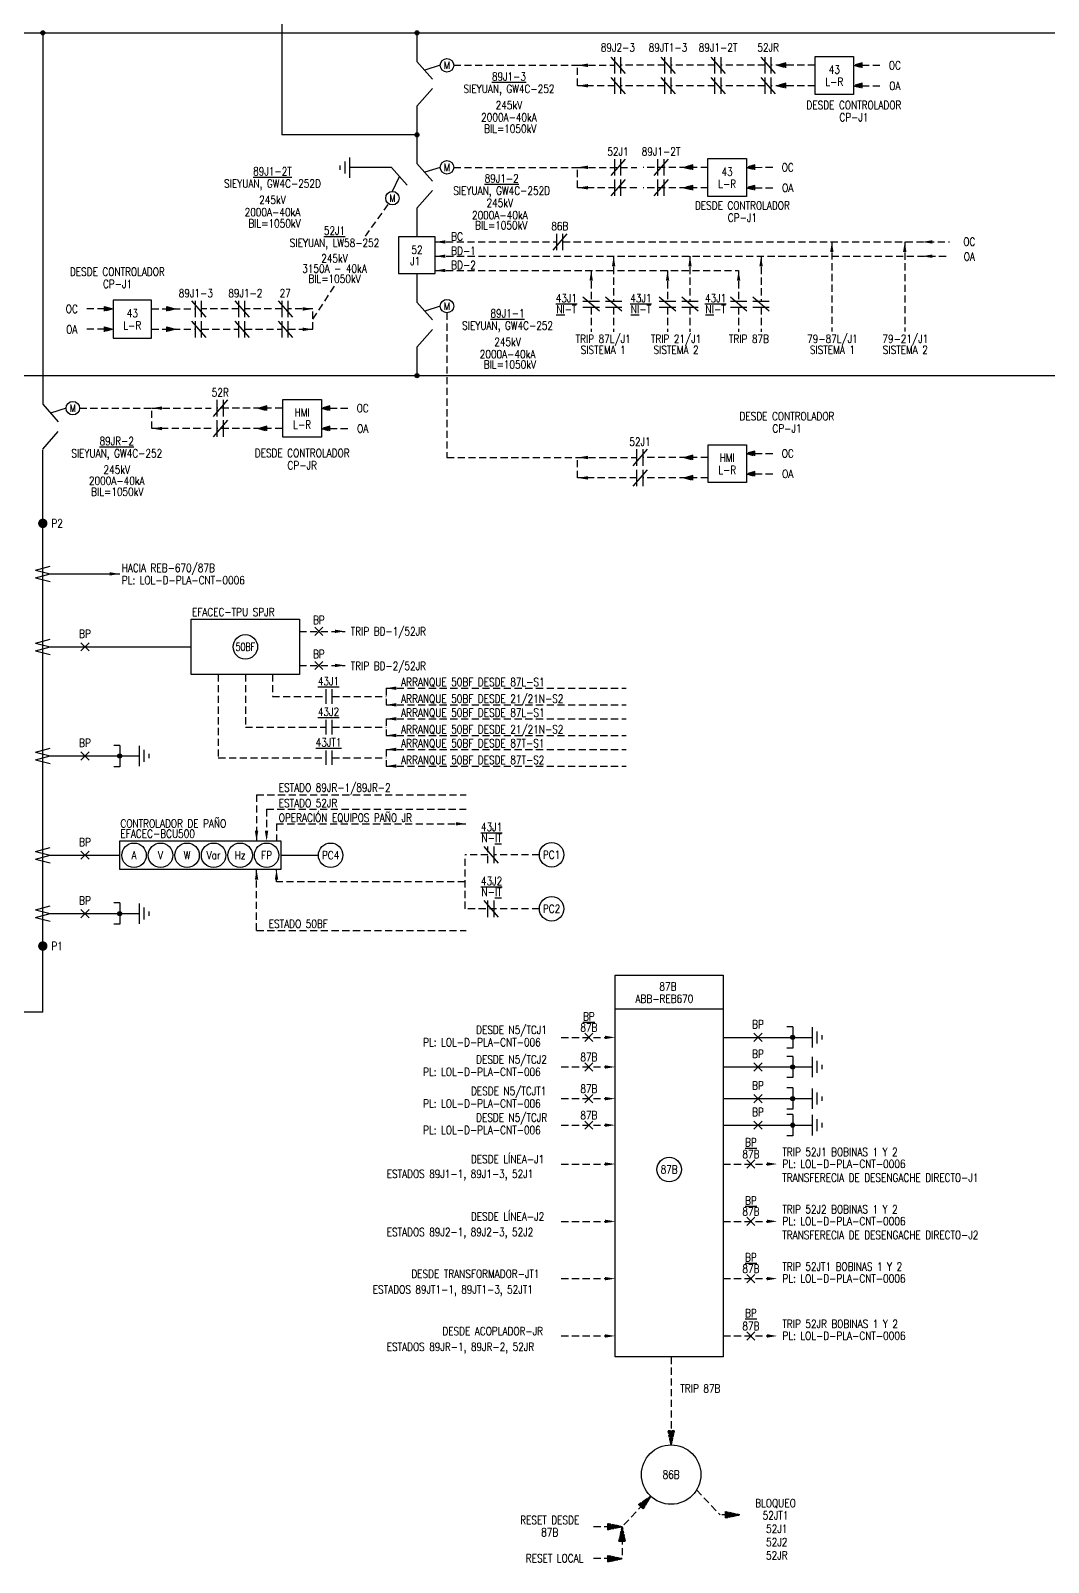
# Model space of a CAD drawing. Header units: millimetres. Extents: x 235043 to 235972, y 101635 to 102382.
# Drawn here: x 235206.7 to 235456.1, y 101745.3 to 102120.6 of the extents above; entities that cross this region are included whole.
import ezdxf
from ezdxf.enums import TextEntityAlignment as Align

# ---------------------------------------------------------------- set-up
doc = ezdxf.new("R2010")
doc.units = ezdxf.units.MM
doc.linetypes.add('CENTER', pattern=[50.8, 31.75, -6.35, 6.35, -6.35])
doc.linetypes.add('HIDDEN', pattern=[0.375, 0.25, -0.125])
for name, color, linetype in [('02 TITULOS', 3, 'Continuous'), ('03 TEXTOS', 7, 'Continuous'), ('06EJES', 1, 'CENTER'), ('4', 4, 'Continuous'), ('Cable', 1, 'Continuous'), ('DATOS', 3, 'Continuous'), ('E-Nivel-220Kv', 84, 'Continuous'), ('EL-Simbolos', 3, 'Continuous'), ('SEÑAL', 1, 'HIDDEN')]:
    doc.layers.add(name, color=color, linetype=linetype)
doc.styles.add('ROMANS', font='romans.shx', dxfattribs={"width": 0.8, "height": 2})

msp = doc.modelspace()

# ---------------------------------------------------------------- hatches: boundary and pattern name
at = {"layer": 'E-Nivel-220Kv'}
h = msp.add_hatch(color=256, dxfattribs=at)
h.dxf.hatch_style = 1
h.paths.add_polyline_path([(235210.2, 102120.09, 1), (235209.2, 102120.09, 1)])
h = msp.add_hatch(color=256, dxfattribs=at)
h.dxf.hatch_style = 1
h.paths.add_polyline_path([(235301.89, 102120.09, 1), (235300.89, 102120.09, 1)])
h = msp.add_hatch(color=256, dxfattribs=at)
h.dxf.hatch_style = 1
h.paths.add_polyline_path([(235301.89, 102095.09, 1), (235300.89, 102095.09, 1)])
h = msp.add_hatch(color=256, dxfattribs=at)
h.dxf.hatch_style = 1
h.paths.add_polyline_path([(235301.89, 102036.09, 1), (235300.89, 102036.09, 1)])
at = {"layer": 'EL-Simbolos'}
h = msp.add_hatch(color=256, dxfattribs=at)
h.dxf.hatch_style = 1
h.paths.add_polyline_path([(235228.06, 101942.9, 1), (235229.06, 101942.9, 1)])
h = msp.add_hatch(color=256, dxfattribs=at)
h.dxf.hatch_style = 1
h.paths.add_polyline_path([(235228.06, 101904.28, 1), (235229.06, 101904.28, 1)])
h = msp.add_hatch(color=256, dxfattribs=at)
h.dxf.hatch_style = 1
h.paths.add_polyline_path([(235392.99, 101873.95, 1), (235393.99, 101873.95, 1)])
h = msp.add_hatch(color=256, dxfattribs=at)
h.dxf.hatch_style = 1
h.paths.add_polyline_path([(235392.99, 101866.7, 1), (235393.99, 101866.7, 1)])
h = msp.add_hatch(color=256, dxfattribs=at)
h.dxf.hatch_style = 1
h.paths.add_polyline_path([(235392.99, 101858.95, 1), (235393.99, 101858.95, 1)])
h = msp.add_hatch(color=256, dxfattribs=at)
h.dxf.hatch_style = 1
h.paths.add_polyline_path([(235392.99, 101852.45, 1), (235393.99, 101852.45, 1)])
at = {"layer": 'SEÑAL', "linetype": 'HIDDEN', "ltscale": 7}
for points in [[(235389.72, 102112.13), (235391.81, 102111.55), (235391.81, 102112.72)], [(235408.4, 102112.13), (235410.49, 102111.55), (235410.49, 102112.72)], [(235389.72, 102107.13), (235391.81, 102106.55), (235391.81, 102107.72)], [(235408.4, 102107.13), (235410.49, 102106.55), (235410.49, 102107.72)], [(235366.89, 102087.13), (235368.98, 102086.55), (235368.98, 102087.72)], [(235382.14, 102087.13), (235384.23, 102086.55), (235384.23, 102087.72)], [(235366.89, 102082.13), (235368.98, 102081.55), (235368.98, 102082.72)], [(235382.14, 102082.13), (235384.23, 102081.55), (235384.23, 102082.72)], [(235226.93, 102052.44), (235224.85, 102051.86), (235224.85, 102053.02)], [(235242.19, 102052.44), (235240.1, 102051.86), (235240.1, 102053.02)], [(235226.93, 102047.44), (235224.85, 102046.86), (235224.85, 102048.02)], [(235242.19, 102047.44), (235240.1, 102046.86), (235240.1, 102048.02)], [(235262.54, 102028.13), (235264.62, 102027.55), (235264.62, 102028.72)], [(235277.98, 102028.13), (235280.06, 102027.54), (235280.06, 102028.71)], [(235262.54, 102023.13), (235264.62, 102022.55), (235264.62, 102023.72)], [(235277.98, 102023.13), (235280.06, 102022.54), (235280.06, 102023.71)], [(235366.89, 102016.04), (235368.98, 102015.45), (235368.98, 102016.62)], [(235382.15, 102017.03), (235384.23, 102016.45), (235384.23, 102017.62)], [(235366.89, 102011.04), (235368.98, 102010.45), (235368.98, 102011.62)], [(235382.15, 102012.03), (235384.23, 102011.45), (235384.23, 102012.62)]]:
    msp.add_hatch(color=1, dxfattribs=at).paths.add_polyline_path(points)
at = {"layer": 'SEÑAL', "linetype": 'HIDDEN', "ltscale": 2.5}
for points in [[(235363.69, 101774.05), (235364.47, 101777.58), (235362.93, 101777.58)], [(235358.7, 101761.52), (235355.72, 101759.47), (235356.84, 101758.42)], [(235380.52, 101756.97), (235376.98, 101757.75), (235376.98, 101756.22)], [(235380.52, 101756.97), (235378.75, 101757.36), (235378.75, 101756.6)], [(235351.69, 101754.07), (235348.16, 101754.84), (235348.16, 101753.31)], [(235351.69, 101754.07), (235350.91, 101750.54), (235352.44, 101750.54)], [(235351.71, 101746.21), (235348.18, 101746.99), (235348.18, 101745.46)]]:
    msp.add_hatch(color=1, dxfattribs=at).paths.add_polyline_path(points)

# ---------------------------------------------------------------- linework, layer by layer
at = {"layer": '06EJES'}
for p, q in [((235307.11, 102112.13), (235303.29, 102110.92)), ((235307.11, 102087.13), (235303.29, 102085.92)), ((235295.41, 102081.29), (235297.1, 102084.91)), ((235307.11, 102053.13), (235303.29, 102051.92)), ((235215.42, 102028.13), (235211.6, 102026.92))]:
    msp.add_line(p, q, dxfattribs=at)
at = {"layer": '4'}
msp.add_line((235363.69, 101759.54), (235363.69, 101759.54), dxfattribs=at)
at = {"layer": 'Cable'}
for p, q in [((235211.54, 101987.52), (235228.56, 101987.52)), ((235211.54, 101969.64), (235246.09, 101969.64)), ((235211.54, 101942.9), (235233.36, 101942.9)), ((235211.54, 101918.59), (235228.56, 101918.59)), ((235268.06, 101918.58), (235277.24, 101918.58)), ((235211.54, 101904.28), (235233.31, 101904.28)), ((235376.46, 101873.95), (235398.24, 101873.95)), ((235376.46, 101866.7), (235398.24, 101866.7)), ((235376.46, 101858.95), (235398.24, 101858.95)), ((235376.46, 101852.45), (235398.24, 101852.45))]:
    msp.add_line(p, q, dxfattribs=at)
at = {"layer": 'DATOS'}
for points in [[(235398.98, 102114.27), (235408.39, 102114.27), (235408.39, 102105.01), (235398.98, 102105.01)], [(235372.72, 102089.26), (235382.13, 102089.26), (235382.13, 102080), (235372.72, 102080)], [(235236.35, 102054.57), (235226.94, 102054.57), (235226.94, 102045.31), (235236.35, 102045.31)], [(235268.56, 102030.26), (235277.97, 102030.26), (235277.97, 102021), (235268.56, 102021)], [(235372.73, 102019.17), (235382.14, 102019.17), (235382.14, 102009.91), (235372.73, 102009.91)]]:
    msp.add_lwpolyline(points, close=True, dxfattribs=at)
at = {"layer": 'E-Nivel-220Kv'}
for p, q in [((235268.25, 102300.26), (235268.26, 102095.09)), ((235209.7, 102120.09), (235209.7, 102029.09)), ((235301.39, 102120.09), (235301.39, 102113.09)), ((235301.39, 102102.09), (235301.39, 102088.09)), ((235301.39, 102095.09), (235268.26, 102095.09)), ((235295.2, 102087.08), (235284.98, 102087.08)), ((235301.39, 102077.09), (235301.39, 102070.09)), ((235301.39, 102061.09), (235301.39, 102054.09)), ((235301.39, 102043.09), (235301.39, 102036.09)), ((235209.7, 101880.15), (235209.7, 102017.92)), ((235209.7, 101880.15), (235117.4, 101880.15))]:
    msp.add_line(p, q, dxfattribs=at)
at = {"layer": 'E-Nivel-220Kv', "color": 5}
for p, q in [((235080.6, 102120.09), (235941.43, 102120.09)), ((235080.6, 102036.09), (235941.43, 102036.09))]:
    msp.add_line(p, q, dxfattribs=at)
at = {"layer": 'E-Nivel-220Kv'}
for centre in [(235209.7, 102120.09), (235301.39, 102120.09), (235301.39, 102095.09), (235301.39, 102036.09)]:
    msp.add_circle(centre, 0.5, dxfattribs=at)
at = {"layer": 'EL-Simbolos'}
for p, q in [((235301.39, 102113.09), (235305.19, 102108.76)), ((235301.39, 102102.09), (235305.19, 102106.42)), ((235284.98, 102084.58), (235284.98, 102089.58)), ((235282.6, 102086.53), (235282.6, 102087.62)), ((235283.79, 102085.61), (235283.79, 102088.55)), ((235295.2, 102087.08), (235299, 102082.75)), ((235301.39, 102088.09), (235305.19, 102083.76)), ((235301.39, 102077.09), (235305.19, 102081.42)), ((235301.39, 102054.09), (235305.19, 102049.76)), ((235301.39, 102043.09), (235305.19, 102047.42)), ((235209.7, 102029.09), (235213.5, 102024.76)), ((235209.7, 102018.09), (235213.5, 102022.42)), ((235207.88, 101988.45), (235211.54, 101989.39)), ((235207.88, 101988.45), (235211.54, 101987.52)), ((235207.88, 101986.58), (235211.54, 101987.52)), ((235207.88, 101986.58), (235211.54, 101985.64)), ((235276.36, 101972.44), (235278.36, 101974.44)), ((235276.36, 101974.44), (235278.36, 101972.44)), ((235207.88, 101970.57), (235211.54, 101971.51)), ((235207.88, 101970.57), (235211.54, 101969.64)), ((235207.88, 101968.7), (235211.54, 101969.64)), ((235219.05, 101968.64), (235221.05, 101970.64)), ((235219.05, 101970.64), (235221.05, 101968.64)), ((235207.88, 101968.7), (235211.54, 101967.76)), ((235276.36, 101964.09), (235278.36, 101966.09)), ((235276.36, 101966.09), (235278.36, 101964.09)), ((235207.88, 101943.84), (235211.54, 101944.78)), ((235207.88, 101943.84), (235211.54, 101942.9)), ((235207.88, 101941.96), (235211.54, 101942.9)), ((235219.05, 101941.9), (235221.05, 101943.9)), ((235219.05, 101943.9), (235221.05, 101941.9)), ((235228.56, 101945.51), (235227.13, 101945.51)), ((235228.56, 101945.51), (235228.56, 101940.28)), ((235233.31, 101945.4), (235233.31, 101940.4)), ((235234.5, 101944.37), (235234.5, 101941.43)), ((235235.69, 101943.44), (235235.69, 101942.35)), ((235207.88, 101941.96), (235211.54, 101941.02)), ((235228.56, 101940.28), (235227.13, 101940.28)), ((235207.88, 101919.53), (235211.54, 101920.47)), ((235207.88, 101919.53), (235211.54, 101918.59)), ((235207.88, 101917.65), (235211.54, 101918.59)), ((235207.88, 101917.65), (235211.54, 101916.71)), ((235219.05, 101917.59), (235221.05, 101919.59)), ((235219.05, 101919.59), (235221.05, 101917.59)), ((235207.88, 101905.22), (235211.54, 101906.16)), ((235207.88, 101905.22), (235211.54, 101904.28)), ((235219.05, 101903.28), (235221.05, 101905.28)), ((235219.05, 101905.28), (235221.05, 101903.28)), ((235228.56, 101906.89), (235227.13, 101906.89)), ((235228.56, 101906.89), (235228.56, 101901.67)), ((235233.31, 101906.78), (235233.31, 101901.78)), ((235234.5, 101905.75), (235234.5, 101902.81)), ((235207.88, 101903.34), (235211.54, 101904.28)), ((235207.88, 101903.34), (235211.54, 101902.4)), ((235228.56, 101901.67), (235227.13, 101901.67)), ((235235.69, 101904.82), (235235.69, 101903.74)), ((235349.96, 101880.91), (235376.46, 101880.91)), ((235393.49, 101876.56), (235392.06, 101876.56)), ((235393.49, 101876.56), (235393.49, 101871.34)), ((235398.24, 101876.45), (235398.24, 101871.45)), ((235399.43, 101875.42), (235399.43, 101872.48)), ((235342.53, 101872.95), (235344.53, 101874.95)), ((235342.53, 101874.95), (235344.53, 101872.95)), ((235383.97, 101872.95), (235385.97, 101874.95)), ((235383.97, 101874.95), (235385.97, 101872.95)), ((235400.62, 101874.49), (235400.62, 101873.41)), ((235342.53, 101865.7), (235344.53, 101867.7)), ((235342.53, 101867.7), (235344.53, 101865.7)), ((235383.97, 101865.7), (235385.97, 101867.7)), ((235383.97, 101867.7), (235385.97, 101865.7)), ((235393.49, 101871.34), (235392.06, 101871.34)), ((235393.49, 101869.31), (235392.06, 101869.31)), ((235393.49, 101869.31), (235393.49, 101864.09)), ((235398.24, 101869.2), (235398.24, 101864.2)), ((235399.43, 101868.17), (235399.43, 101865.23)), ((235393.49, 101864.09), (235392.06, 101864.09)), ((235400.62, 101867.24), (235400.62, 101866.16)), ((235393.49, 101861.56), (235392.06, 101861.56)), ((235393.49, 101861.56), (235393.49, 101856.34)), ((235398.24, 101861.45), (235398.24, 101856.45)), ((235399.43, 101860.42), (235399.43, 101857.48)), ((235342.53, 101857.95), (235344.53, 101859.95)), ((235342.53, 101859.95), (235344.53, 101857.95)), ((235383.97, 101857.95), (235385.97, 101859.95)), ((235383.97, 101859.95), (235385.97, 101857.95)), ((235400.62, 101859.49), (235400.62, 101858.41)), ((235342.53, 101851.45), (235344.53, 101853.45)), ((235342.53, 101853.45), (235344.53, 101851.45)), ((235383.97, 101851.45), (235385.97, 101853.45)), ((235383.97, 101853.45), (235385.97, 101851.45)), ((235393.49, 101856.34), (235392.06, 101856.34)), ((235393.49, 101855.06), (235392.06, 101855.06)), ((235393.49, 101855.06), (235393.49, 101849.84)), ((235398.24, 101854.95), (235398.24, 101849.95)), ((235399.43, 101853.92), (235399.43, 101850.98)), ((235400.62, 101852.99), (235400.62, 101851.91)), ((235393.49, 101849.84), (235392.06, 101849.84)), ((235382.24, 101841.92), (235384.24, 101843.92)), ((235382.24, 101843.92), (235384.24, 101841.92)), ((235382.24, 101827.88), (235384.24, 101829.88)), ((235382.24, 101829.88), (235384.24, 101827.88)), ((235382.24, 101813.84), (235384.24, 101815.84)), ((235382.24, 101815.84), (235384.24, 101813.84)), ((235382.24, 101799.8), (235384.24, 101801.8)), ((235382.24, 101801.8), (235384.24, 101799.8))]:
    msp.add_line(p, q, dxfattribs=at)
for points in [[(235296.89, 102070.09), (235296.89, 102061.09), (235305.89, 102061.09), (235305.89, 102070.09)], [(235246.09, 101976.39), (235272.59, 101976.39), (235272.59, 101962.89), (235246.09, 101962.89)], [(235228.56, 101922.08), (235268.06, 101922.08), (235268.06, 101915.08), (235228.56, 101915.08)], [(235349.96, 101889.18), (235376.46, 101889.18), (235376.46, 101795.68), (235349.96, 101795.68)]]:
    msp.add_lwpolyline(points, close=True, dxfattribs=at)
at = {"layer": 'EL-Simbolos', "const_width": 1.15}
for points in [[(235210.28, 101999.9, 1), (235209.13, 101999.9, 1)], [(235210.28, 101896.34, -1), (235209.13, 101896.34, -1)]]:
    msp.add_lwpolyline(points, format="xyb", close=True, dxfattribs=at)
at = {"layer": 'EL-Simbolos'}
for centre, radius in [((235308.76, 102112.13), 1.65), ((235308.76, 102087.13), 1.65), ((235295.38, 102079.58), 1.65), ((235308.76, 102053.13), 1.65), ((235217.07, 102028.13), 1.65), ((235259.34, 101969.64), 3), ((235228.56, 101942.9), 0.5), ((235232.06, 101918.58), 3), ((235238.56, 101918.58), 3), ((235245.06, 101918.58), 3), ((235251.56, 101918.58), 3), ((235258.06, 101918.58), 3), ((235264.56, 101918.58), 3), ((235280.24, 101918.58), 3), ((235334.39, 101918.7), 3), ((235334.39, 101905.46), 3), ((235228.56, 101904.28), 0.5), ((235393.49, 101873.95), 0.5), ((235393.49, 101866.7), 0.5), ((235393.49, 101858.95), 0.5), ((235393.49, 101852.45), 0.5), ((235363.21, 101841.58), 3), ((235363.69, 101766.83), 7.28)]:
    msp.add_circle(centre, radius, dxfattribs=at)
at = {"layer": 'SEÑAL', "color": 1, "linetype": 'HIDDEN', "ltscale": 7}
for p, q in [((235310.42, 102112.13), (235340.78, 102112.13)), ((235340.78, 102107.13), (235340.78, 102112.13)), ((235340.78, 102112.13), (235349.9, 102112.13)), ((235362.17, 102112.13), (235351.4, 102112.13)), ((235374.44, 102112.13), (235363.67, 102112.13)), ((235386.71, 102112.13), (235375.94, 102112.13)), ((235398.98, 102112.13), (235388.21, 102112.13)), ((235410.49, 102112.13), (235415.49, 102112.14)), ((235349.9, 102107.13), (235340.78, 102107.13)), ((235362.17, 102107.13), (235351.4, 102107.13)), ((235374.44, 102107.13), (235363.67, 102107.13)), ((235386.71, 102107.13), (235375.94, 102107.13)), ((235398.98, 102107.13), (235388.21, 102107.13)), ((235410.49, 102107.13), (235415.49, 102107.14)), ((235310.42, 102087.13), (235340.78, 102087.13)), ((235340.78, 102082.13), (235340.78, 102087.13)), ((235340.78, 102087.13), (235355.31, 102087.13)), ((235372.73, 102087.13), (235356.81, 102087.13)), ((235384.23, 102087.13), (235389.23, 102087.14)), ((235355.31, 102082.13), (235340.78, 102082.13)), ((235372.73, 102082.13), (235356.81, 102082.13)), ((235384.23, 102082.13), (235389.23, 102082.14)), ((235288.75, 102070.23), (235294.47, 102078.2)), ((235305.89, 102068.85), (235335.66, 102068.85)), ((235337.16, 102068.85), (235431.93, 102068.85)), ((235403.07, 102068.89), (235403.07, 102046.88)), ((235420.94, 102068.87), (235420.94, 102046.88)), ((235305.95, 102065.35), (235431.93, 102065.36)), ((235349.6, 102065.36), (235349.6, 102054.35)), ((235368.31, 102065.36), (235368.31, 102054.35)), ((235385.72, 102065.36), (235385.72, 102054.35)), ((235305.89, 102061.85), (235380.22, 102061.85)), ((235344.1, 102061.85), (235344.1, 102054.35)), ((235362.81, 102061.85), (235362.81, 102054.35)), ((235380.22, 102061.85), (235380.22, 102054.35)), ((235275.91, 102049.94), (235281.32, 102058.17)), ((235224.85, 102052.44), (235219.84, 102052.45)), ((235236.35, 102052.44), (235247.12, 102052.44)), ((235257.74, 102052.44), (235248.62, 102052.44)), ((235268.36, 102052.44), (235259.24, 102052.44)), ((235275.91, 102052.44), (235269.86, 102052.44)), ((235275.91, 102047.44), (235275.91, 102052.44)), ((235344.1, 102052.85), (235344.1, 102046.85)), ((235349.6, 102052.85), (235349.6, 102046.85)), ((235362.81, 102052.85), (235362.81, 102046.85)), ((235368.31, 102052.85), (235368.31, 102046.85)), ((235380.22, 102052.85), (235380.22, 102046.85)), ((235385.72, 102052.85), (235385.72, 102046.85)), ((235308.76, 102051.48), (235308.76, 102016.04)), ((235224.85, 102047.44), (235219.84, 102047.45)), ((235236.35, 102047.44), (235247.12, 102047.44)), ((235248.62, 102047.44), (235257.74, 102047.44)), ((235259.24, 102047.44), (235268.36, 102047.44)), ((235269.86, 102047.44), (235275.91, 102047.44)), ((235218.72, 102028.13), (235236.43, 102028.13)), ((235236.43, 102023.13), (235236.43, 102028.13)), ((235236.43, 102028.13), (235250.95, 102028.13)), ((235268.38, 102028.13), (235252.45, 102028.13)), ((235280.06, 102028.13), (235285.07, 102028.13)), ((235250.95, 102023.13), (235236.43, 102023.13)), ((235268.38, 102023.13), (235252.45, 102023.13)), ((235280.06, 102023.13), (235285.07, 102023.13)), ((235308.76, 102016.04), (235340.78, 102016.04)), ((235340.78, 102011.04), (235340.78, 102016.04)), ((235340.78, 102016.04), (235355.31, 102016.04)), ((235372.73, 102016.04), (235356.81, 102016.04)), ((235384.23, 102017.03), (235389.24, 102017.04)), ((235355.31, 102011.04), (235340.78, 102011.04)), ((235372.73, 102011.04), (235356.81, 102011.04)), ((235384.23, 102012.03), (235389.24, 102012.04)), ((235272.58, 101973.44), (235283.79, 101973.44)), ((235252.71, 101962.89), (235252.71, 101942.47)), ((235259.34, 101962.89), (235259.34, 101949.97)), ((235265.96, 101962.89), (235265.96, 101957.47)), ((235272.59, 101965.08), (235283.79, 101965.09)), ((235293.82, 101959.51), (235293.82, 101955.43)), ((235293.82, 101959.51), (235352.7, 101959.51)), ((235265.96, 101957.47), (235279.14, 101957.47)), ((235280.64, 101957.47), (235293.82, 101957.47)), ((235293.82, 101955.43), (235352.7, 101955.43)), ((235293.82, 101952.01), (235352.7, 101952.01)), ((235293.82, 101952.01), (235293.82, 101947.93)), ((235259.34, 101949.97), (235279.14, 101949.97)), ((235280.64, 101949.97), (235293.82, 101949.97)), ((235293.82, 101947.93), (235352.7, 101947.93)), ((235293.82, 101944.51), (235352.7, 101944.51)), ((235293.82, 101944.51), (235293.82, 101940.43)), ((235252.71, 101942.47), (235279.14, 101942.47)), ((235280.64, 101942.47), (235293.82, 101942.47)), ((235293.82, 101940.43), (235352.7, 101940.43)), ((235262.09, 101933.42), (235313.44, 101933.42)), ((235262.09, 101933.42), (235262.09, 101922.08)), ((235264.54, 101929.85), (235313.44, 101929.85)), ((235264.54, 101929.85), (235264.54, 101922.08)), ((235266.98, 101926.28), (235313.44, 101926.28)), ((235266.98, 101926.28), (235266.98, 101922.08)), ((235318.79, 101916.68), (235318.79, 101920.72)), ((235313.18, 101905.46), (235313.18, 101918.7)), ((235318.79, 101918.7), (235313.18, 101918.7)), ((235331.39, 101918.7), (235320.29, 101918.7)), ((235262.09, 101900.17), (235262.09, 101915.08)), ((235266.98, 101912.08), (235266.98, 101915.08)), ((235313.18, 101912.08), (235266.98, 101912.08)), ((235331.39, 101905.46), (235313.18, 101905.46)), ((235262.09, 101900.17), (235313.44, 101900.17)), ((235336.75, 101873.95), (235347.46, 101873.95)), ((235336.75, 101866.7), (235347.46, 101866.7)), ((235336.75, 101858.95), (235347.46, 101858.95)), ((235336.75, 101852.45), (235347.46, 101852.45)), ((235336.75, 101842.92), (235349.96, 101842.92)), ((235376.46, 101842.92), (235387.17, 101842.92)), ((235336.75, 101828.88), (235349.96, 101828.88)), ((235376.46, 101828.88), (235387.17, 101828.88)), ((235336.75, 101814.84), (235349.96, 101814.84)), ((235376.46, 101814.84), (235387.17, 101814.84)), ((235336.75, 101800.8), (235349.96, 101800.8)), ((235376.46, 101800.8), (235387.17, 101800.8)), ((235363.69, 101795.66), (235363.69, 101774.05)), ((235369.94, 101763.08), (235375.68, 101756.97)), ((235358.7, 101761.52), (235351.69, 101754.07)), ((235380.52, 101756.97), (235375.68, 101756.97)), ((235351.69, 101754.07), (235344.48, 101754.07)), ((235351.69, 101754.07), (235351.71, 101746.26)), ((235351.69, 101746.26), (235344.4, 101746.26))]:
    msp.add_line(p, q, dxfattribs=at)
at = {"layer": 'SEÑAL', "linetype": 'ByBlock'}
for p, q in [((235348.9, 102114.15), (235352.4, 102110.11)), ((235349.9, 102110.11), (235349.9, 102114.15)), ((235351.4, 102110.11), (235351.4, 102114.15)), ((235361.17, 102114.15), (235364.67, 102110.11)), ((235362.17, 102110.11), (235362.17, 102114.15)), ((235363.67, 102110.11), (235363.67, 102114.15)), ((235373.44, 102114.15), (235376.94, 102110.11)), ((235374.44, 102110.11), (235374.44, 102114.15)), ((235375.94, 102110.11), (235375.94, 102114.15)), ((235385.71, 102114.15), (235389.21, 102110.11)), ((235386.71, 102110.11), (235386.71, 102114.15)), ((235388.21, 102110.11), (235388.21, 102114.15)), ((235348.9, 102109.15), (235352.4, 102105.11)), ((235349.9, 102105.11), (235349.9, 102109.15)), ((235351.4, 102105.11), (235351.4, 102109.15)), ((235361.17, 102109.15), (235364.67, 102105.11)), ((235362.17, 102105.11), (235362.17, 102109.15)), ((235363.67, 102105.11), (235363.67, 102109.15)), ((235373.44, 102109.15), (235376.94, 102105.11)), ((235374.44, 102105.11), (235374.44, 102109.15)), ((235375.94, 102105.11), (235375.94, 102109.15)), ((235385.71, 102109.15), (235389.21, 102105.11)), ((235386.71, 102105.11), (235386.71, 102109.15)), ((235388.21, 102105.11), (235388.21, 102109.15)), ((235352.4, 102089.15), (235348.9, 102085.11)), ((235349.9, 102085.11), (235349.9, 102089.15)), ((235351.4, 102085.11), (235351.4, 102089.15)), ((235362.96, 102089.15), (235359.46, 102085.11)), ((235360.46, 102085.11), (235360.46, 102089.15)), ((235361.96, 102085.11), (235361.96, 102089.15)), ((235352.4, 102084.15), (235348.9, 102080.11)), ((235349.9, 102080.11), (235349.9, 102084.15)), ((235351.4, 102080.11), (235351.4, 102084.15)), ((235362.96, 102084.15), (235359.46, 102080.11)), ((235360.46, 102080.11), (235360.46, 102084.15)), ((235361.96, 102080.11), (235361.96, 102084.15)), ((235338.16, 102070.87), (235334.66, 102066.84)), ((235335.66, 102066.84), (235335.66, 102070.87)), ((235337.16, 102066.84), (235337.16, 102070.87)), ((235346.11, 102051.85), (235342.08, 102055.35)), ((235351.61, 102051.85), (235347.58, 102055.35)), ((235364.82, 102051.85), (235360.79, 102055.35)), ((235370.32, 102051.85), (235366.29, 102055.35)), ((235382.24, 102051.85), (235378.21, 102055.35)), ((235387.74, 102051.85), (235383.71, 102055.35)), ((235246.12, 102054.46), (235249.62, 102050.42)), ((235247.12, 102050.42), (235247.12, 102054.46)), ((235248.62, 102050.42), (235248.62, 102054.46)), ((235256.74, 102054.46), (235260.24, 102050.42)), ((235257.74, 102050.42), (235257.74, 102054.46)), ((235259.24, 102050.42), (235259.24, 102054.46)), ((235267.36, 102054.46), (235270.86, 102050.42)), ((235268.36, 102050.42), (235268.36, 102054.46)), ((235269.86, 102050.42), (235269.86, 102054.46)), ((235342.08, 102054.35), (235346.11, 102054.35)), ((235342.08, 102052.85), (235346.11, 102052.85)), ((235347.58, 102054.35), (235351.61, 102054.35)), ((235347.58, 102052.85), (235351.61, 102052.85)), ((235360.79, 102054.35), (235364.82, 102054.35)), ((235360.79, 102052.85), (235364.82, 102052.85)), ((235366.29, 102054.35), (235370.32, 102054.35)), ((235366.29, 102052.85), (235370.32, 102052.85)), ((235378.21, 102054.35), (235382.24, 102054.35)), ((235378.21, 102052.85), (235382.24, 102052.85)), ((235383.71, 102054.35), (235387.74, 102054.35)), ((235383.71, 102052.85), (235387.74, 102052.85)), ((235246.12, 102049.46), (235249.62, 102045.42)), ((235247.12, 102045.42), (235247.12, 102049.46)), ((235248.62, 102045.42), (235248.62, 102049.46)), ((235256.74, 102049.46), (235260.24, 102045.42)), ((235257.74, 102045.42), (235257.74, 102049.46)), ((235259.24, 102045.42), (235259.24, 102049.46)), ((235267.36, 102049.46), (235270.86, 102045.42)), ((235268.36, 102045.42), (235268.36, 102049.46)), ((235269.86, 102045.42), (235269.86, 102049.46)), ((235254.95, 102030.15), (235251.45, 102026.11)), ((235252.45, 102026.11), (235252.45, 102030.15)), ((235253.95, 102026.11), (235253.95, 102030.15)), ((235254.95, 102025.15), (235251.45, 102021.11)), ((235252.45, 102021.11), (235252.45, 102025.15)), ((235253.95, 102021.11), (235253.95, 102025.15)), ((235357.81, 102018.05), (235354.31, 102014.02)), ((235355.31, 102014.02), (235355.31, 102018.05)), ((235356.81, 102014.02), (235356.81, 102018.05)), ((235357.81, 102013.05), (235354.31, 102009.02)), ((235355.31, 102009.02), (235355.31, 102013.05)), ((235356.81, 102009.02), (235356.81, 102013.05)), ((235279.14, 101955.7), (235279.14, 101959.24)), ((235280.64, 101955.7), (235280.64, 101959.24)), ((235279.14, 101948.2), (235279.14, 101951.74)), ((235280.64, 101948.2), (235280.64, 101951.74)), ((235279.14, 101940.7), (235279.14, 101944.24)), ((235280.64, 101940.7), (235280.64, 101944.24)), ((235317.79, 101920.72), (235321.29, 101916.68)), ((235320.29, 101916.68), (235320.29, 101920.72)), ((235317.79, 101907.48), (235321.29, 101903.44)), ((235318.79, 101903.44), (235318.79, 101907.48)), ((235320.29, 101903.44), (235320.29, 101907.48))]:
    msp.add_line(p, q, dxfattribs=at)
at = {"layer": 'SEÑAL', "color": 1, "linetype": 'HIDDEN', "ltscale": 7}
for points in [[(235389.72, 102112.13), (235391.81, 102111.55), (235391.81, 102112.72), (235389.72, 102112.13)], [(235408.4, 102112.13), (235410.49, 102111.55), (235410.49, 102112.72), (235408.4, 102112.13)], [(235389.72, 102107.13), (235391.81, 102106.55), (235391.81, 102107.72), (235389.72, 102107.13)], [(235408.4, 102107.13), (235410.49, 102106.55), (235410.49, 102107.72), (235408.4, 102107.13)], [(235366.89, 102087.13), (235368.98, 102086.55), (235368.98, 102087.72), (235366.89, 102087.13)], [(235382.14, 102087.13), (235384.23, 102086.55), (235384.23, 102087.72), (235382.14, 102087.13)], [(235366.89, 102082.13), (235368.98, 102081.55), (235368.98, 102082.72), (235366.89, 102082.13)], [(235382.14, 102082.13), (235384.23, 102081.55), (235384.23, 102082.72), (235382.14, 102082.13)], [(235226.93, 102052.44), (235224.85, 102051.86), (235224.85, 102053.02), (235226.93, 102052.44)], [(235242.19, 102052.44), (235240.1, 102051.86), (235240.1, 102053.02), (235242.19, 102052.44)], [(235226.93, 102047.44), (235224.85, 102046.86), (235224.85, 102048.02), (235226.93, 102047.44)], [(235242.19, 102047.44), (235240.1, 102046.86), (235240.1, 102048.02), (235242.19, 102047.44)], [(235262.54, 102028.13), (235264.62, 102027.55), (235264.62, 102028.72), (235262.54, 102028.13)], [(235277.98, 102028.13), (235280.06, 102027.54), (235280.06, 102028.71), (235277.98, 102028.13)], [(235262.54, 102023.13), (235264.62, 102022.55), (235264.62, 102023.72), (235262.54, 102023.13)], [(235277.98, 102023.13), (235280.06, 102022.54), (235280.06, 102023.71), (235277.98, 102023.13)], [(235366.89, 102016.04), (235368.98, 102015.45), (235368.98, 102016.62), (235366.89, 102016.04)], [(235382.15, 102017.03), (235384.23, 102016.45), (235384.23, 102017.62), (235382.15, 102017.03)], [(235366.89, 102011.04), (235368.98, 102010.45), (235368.98, 102011.62), (235366.89, 102011.04)], [(235382.15, 102012.03), (235384.23, 102011.45), (235384.23, 102012.62), (235382.15, 102012.03)]]:
    msp.add_lwpolyline(points, dxfattribs=at)
at = {"layer": 'SEÑAL', "color": 1, "linetype": 'HIDDEN', "ltscale": 2.5}
for points in [[(235363.69, 101774.05), (235364.47, 101777.58), (235362.93, 101777.58), (235363.69, 101774.05)], [(235364.47, 101777.58), (235363.69, 101774.05), (235362.93, 101777.58), (235364.47, 101777.58)], [(235358.7, 101761.52), (235355.72, 101759.47), (235356.84, 101758.42), (235358.7, 101761.52)], [(235355.72, 101759.47), (235358.7, 101761.52), (235356.84, 101758.42), (235355.72, 101759.47)], [(235380.52, 101756.97), (235376.98, 101757.75), (235376.98, 101756.22), (235380.52, 101756.97)], [(235376.98, 101757.75), (235380.52, 101756.97), (235376.98, 101756.22), (235376.98, 101757.75)], [(235380.52, 101756.97), (235378.75, 101757.36), (235378.75, 101756.6), (235380.52, 101756.97)], [(235378.75, 101757.36), (235380.52, 101756.97), (235378.75, 101756.6), (235378.75, 101757.36)], [(235351.69, 101754.07), (235348.16, 101754.84), (235348.16, 101753.31), (235351.69, 101754.07)], [(235348.16, 101754.84), (235351.69, 101754.07), (235348.16, 101753.31), (235348.16, 101754.84)], [(235351.69, 101754.07), (235350.91, 101750.54), (235352.44, 101750.54), (235351.69, 101754.07)], [(235350.91, 101750.54), (235351.69, 101754.07), (235352.44, 101750.54), (235350.91, 101750.54)], [(235351.71, 101746.21), (235348.18, 101746.99), (235348.18, 101745.46), (235351.71, 101746.21)], [(235348.18, 101746.99), (235351.71, 101746.21), (235348.18, 101745.46), (235348.18, 101746.99)]]:
    msp.add_lwpolyline(points, dxfattribs=at)
at = {"layer": 'SEÑAL', "color": 1, "linetype": 'HIDDEN', "ltscale": 0.5}
for points in [[(235343.28, 102112.55), (235340.78, 102112.13), (235343.28, 102111.71)], [(235343.28, 102107.55), (235340.78, 102107.13), (235343.28, 102106.71)], [(235343.28, 102087.55), (235340.78, 102087.13), (235343.28, 102086.71)], [(235343.28, 102082.55), (235340.78, 102082.13), (235343.28, 102081.71)], [(235308.39, 102068.44), (235305.89, 102068.85), (235308.39, 102069.27)], [(235427.7, 102068.44), (235425.2, 102068.85), (235427.7, 102069.27)], [(235308.39, 102064.94), (235305.89, 102065.35), (235308.39, 102065.77)], [(235427.7, 102064.94), (235425.2, 102065.35), (235427.7, 102065.77)], [(235308.39, 102061.44), (235305.89, 102061.85), (235308.39, 102062.27)], [(235273.41, 102052.86), (235275.91, 102052.44), (235273.41, 102052.02)], [(235273.41, 102047.86), (235275.91, 102047.44), (235273.41, 102047.02)], [(235238.93, 102028.55), (235236.43, 102028.13), (235238.93, 102027.71)], [(235238.93, 102023.55), (235236.43, 102023.13), (235238.93, 102022.71)], [(235343.28, 102016.45), (235340.78, 102016.04), (235343.28, 102015.62)], [(235343.28, 102011.45), (235340.78, 102011.04), (235343.28, 102010.62)], [(235226.06, 101987.93), (235228.56, 101987.52), (235226.06, 101987.1)], [(235281.3, 101973.86), (235283.8, 101973.44), (235281.3, 101973.03)], [(235281.3, 101965.5), (235283.8, 101965.09), (235281.3, 101964.67)], [(235296.32, 101959.92), (235293.82, 101959.51), (235296.32, 101959.09)], [(235296.32, 101955.85), (235293.82, 101955.43), (235296.32, 101955.02)], [(235296.32, 101952.42), (235293.82, 101952.01), (235296.32, 101951.59)], [(235296.32, 101948.35), (235293.82, 101947.93), (235296.32, 101947.52)], [(235296.32, 101944.92), (235293.82, 101944.51), (235296.32, 101944.09)], [(235296.32, 101940.85), (235293.82, 101940.43), (235296.32, 101940.02)], [(235262.51, 101924.58), (235262.09, 101922.08), (235261.67, 101924.58)], [(235264.95, 101924.58), (235264.54, 101922.08), (235264.12, 101924.58)], [(235310.94, 101926.69), (235313.44, 101926.28), (235310.94, 101925.86)], [(235262.51, 101912.58), (235262.09, 101915.08), (235261.67, 101912.58)], [(235267.4, 101912.58), (235266.98, 101915.08), (235266.57, 101912.58)], [(235347.46, 101874.37), (235349.96, 101873.95), (235347.46, 101873.53)], [(235347.46, 101867.12), (235349.96, 101866.7), (235347.46, 101866.28)], [(235347.46, 101859.37), (235349.96, 101858.95), (235347.46, 101858.53)], [(235347.46, 101852.87), (235349.96, 101852.45), (235347.46, 101852.03)], [(235347.46, 101843.34), (235349.96, 101842.92), (235347.46, 101842.5)], [(235387.17, 101843.34), (235389.67, 101842.92), (235387.17, 101842.5)], [(235347.46, 101829.3), (235349.96, 101828.88), (235347.46, 101828.46)], [(235387.17, 101829.3), (235389.67, 101828.88), (235387.17, 101828.46)], [(235347.46, 101815.26), (235349.96, 101814.84), (235347.46, 101814.42)], [(235387.17, 101815.26), (235389.67, 101814.84), (235387.17, 101814.42)], [(235347.46, 101801.21), (235349.96, 101800.8), (235347.46, 101800.38)], [(235387.17, 101801.22), (235389.67, 101800.8), (235387.17, 101800.38)]]:
    msp.add_solid(points, dxfattribs=at)
at = {"layer": 'SEÑAL', "color": 1, "linetype": 'HIDDEN', "ltscale": 2.5}
for points in [[(235402.67, 102066.37), (235403.07, 102068.87), (235403.5, 102066.37)], [(235420.53, 102066.37), (235420.94, 102068.87), (235421.36, 102066.37)], [(235349.19, 102062.86), (235349.6, 102065.36), (235350.02, 102062.86)], [(235367.9, 102062.86), (235368.31, 102065.36), (235368.73, 102062.86)], [(235385.32, 102062.86), (235385.72, 102065.36), (235386.15, 102062.86)], [(235343.69, 102059.35), (235344.1, 102061.85), (235344.52, 102059.36)], [(235362.4, 102059.35), (235362.81, 102061.85), (235363.23, 102059.36)], [(235379.82, 102059.35), (235380.22, 102061.85), (235380.65, 102059.36)]]:
    msp.add_solid(points, dxfattribs=at)

# ---------------------------------------------------------------- texts
at = {"layer": '02 TITULOS', "style": 'ROMANS', "width": 0.8}
for s, p in [('%%U89J1-3', (235323.95, 102108.37)), ('SIEYUAN, GW4C-252', (235323.95, 102105.37)), ('%%U89J1-2T', (235265.99, 102085.15)), ('%%U89J1-2', (235322.16, 102083.41)), ('SIEYUAN, GW4C-252D', (235265.99, 102082.15)), ('SIEYUAN, GW4C-252D', (235322.16, 102080.41)), ('%%U52J1', (235281.2, 102070.62)), ('SIEYUAN, LW58-252', (235281.2, 102067.62)), ('%%U89J1-1', (235323.61, 102050.35)), ('SIEYUAN, GW4C-252', (235323.61, 102047.35)), ('SIEYUAN, GW4C-252', (235227.83, 102016.06)), ('%%U89JR-2', (235227.83, 102019.06))]:
    msp.add_text(s, height=2, dxfattribs=at).set_placement(p, align=Align.CENTER)
for s, p in [('P2', (235213.21, 101999.9)), ('P1', (235213.21, 101896.34))]:
    msp.add_text(s, height=2, dxfattribs=at).set_placement(p, align=Align.MIDDLE_CENTER)
at = {"layer": '03 TEXTOS', "style": 'ROMANS', "width": 0.8}
for s, p in [('89J2-3', (235350.65, 102115.49)), ('89JT1-3', (235362.92, 102115.49)), ('89J1-2T', (235375.19, 102115.49)), ('52JR', (235387.46, 102115.49)), ('2000A-40kA', (235323.95, 102098.37)), ('245kV', (235323.95, 102101.37)), ('BIL=1050kV', (235324.26, 102095.59)), ('52J1', (235350.65, 102089.99)), ('89J1-2T', (235361.21, 102089.99)), ('245kV', (235265.99, 102078.15)), ('245kV', (235321.71, 102077.41)), ('2000A-40kA', (235265.99, 102075.15)), ('BIL=1050kV', (235266.48, 102072.4)), ('2000A-40kA', (235321.71, 102074.41)), ('BIL=1050kV', (235322.04, 102071.93)), ('86B', (235336.41, 102071.71)), ('52', (235301.41, 102065.92)), ('3150A - 40kA', (235281.2, 102061.32)), ('245kV', (235281.2, 102063.82)), ('J1', (235300.98, 102063.13)), ('BIL=1050kV', (235281.2, 102058.82)), ('89J1-3', (235247.2, 102055.3)), ('89J1-2', (235259.34, 102055.3)), ('27', (235269.11, 102055.3)), ('%%U43J1', (235338.02, 102054.07)), ('%%U43J1', (235356.28, 102054.07)), ('%%U43J1', (235374.59, 102054.07)), ('%%UNI%%U-T', (235338.02, 102051.37)), ('%%UNI%%U-T', (235356.28, 102051.37)), ('%%UNI%%U-T', (235374.59, 102051.37)), ('245kV', (235323.61, 102043.35)), ('TRIP 87L/J1', (235347.04, 102044.1)), ('TRIP 21/J1', (235364.9, 102044.1)), ('TRIP 87B', (235382.76, 102044.1)), ('79-87L/J1', (235403.22, 102044.13)), ('79-21/J1', (235421.08, 102044.13)), ('2000A-40kA', (235323.61, 102040.35)), ('SISTEMA 1', (235347.04, 102041.4)), ('SISTEMA 2', (235364.9, 102041.4)), ('SISTEMA 1', (235403.22, 102041.42)), ('SISTEMA 2', (235421.08, 102041.42)), ('BIL=1050kV', (235324.17, 102037.82)), ('52R', (235253.2, 102030.99)), ('52J1', (235356.06, 102018.9)), ('245kV', (235227.83, 102012.06)), ('2000A-40kA', (235227.83, 102009.33)), ('BIL=1050kV', (235227.97, 102006.63)), ('%%U43J1', (235279.73, 101960.23)), ('%%U43J2', (235279.73, 101952.73)), ('%%U43JT1', (235279.73, 101945.23)), ('%%U43J1', (235319.69, 101924.51)), ('N-%%UIT', (235319.69, 101921.81)), ('%%U43J2', (235319.69, 101911.27)), ('N-%%UIT', (235319.69, 101908.57)), ('TRIP 87B', (235370.86, 101786.94))]:
    msp.add_text(s, height=2, dxfattribs=at).set_placement(p, align=Align.CENTER)
for s, height, p in [('M', 1.8, (235308.76, 102112.13)), ('43', 2, (235403.68, 102111.08)), ('OC', 2, (235418.52, 102112.12)), ('L-R', 2, (235403.68, 102108.08)), ('OA', 2, (235418.52, 102107.12)), ('DESDE CONTROLADOR', 2, (235408.49, 102102.39)), ('CP-J1', 2, (235408.49, 102099.39)), ('M', 1.8, (235308.76, 102087.13)), ('43', 2, (235377.42, 102086.07)), ('OC', 2, (235392.26, 102087.12)), ('L-R', 2, (235377.42, 102083.07)), ('OA', 2, (235392.26, 102082.12)), ('M', 1.8, (235295.38, 102079.58)), ('DESDE CONTROLADOR', 2, (235381.15, 102077.78)), ('CP-J1', 2, (235381.15, 102074.78)), ('OC', 2, (235436.77, 102068.91)), ('OA', 2, (235436.77, 102065.25)), ('DESDE CONTROLADOR', 2, (235227.97, 102061.56)), ('CP-J1', 2, (235228.01, 102058.56)), ('OC', 2, (235216.81, 102052.43)), ('43', 2, (235231.65, 102051.38)), ('M', 1.8, (235308.76, 102053.13)), ('OA', 2, (235216.81, 102047.43)), ('L-R', 2, (235231.65, 102048.38)), ('OC', 2, (235288.1, 102028.12)), ('M', 1.8, (235217.07, 102028.13)), ('HMI', 2, (235273.26, 102027.07)), ('DESDE CONTROLADOR', 2, (235392.08, 102026.15)), ('L-R', 2, (235273.26, 102024.07)), ('OA', 2, (235288.1, 102023.12)), ('CP-J1', 2, (235392.08, 102023.15)), ('DESDE CONTROLADOR', 2, (235273.27, 102017.12)), ('OC', 2, (235392.27, 102017.02)), ('CP-JR', 2, (235273.27, 102014.12)), ('HMI', 2, (235377.43, 102015.98)), ('L-R', 2, (235377.43, 102012.98)), ('OA', 2, (235392.27, 102012.02)), ('86B', 2, (235363.69, 101766.83))]:
    msp.add_text(s, height=height, dxfattribs=at).set_placement(p, align=Align.MIDDLE)
for s, p in [('BC', (235309.79, 102070.18)), ('BD-1', (235309.79, 102066.69)), ('BD-2', (235309.79, 102063.19)), ('EFACEC-TPU SPJR', (235246.26, 101978.16)), ('TRIP BD-1/52JR', (235285.17, 101973.44)), ('TRIP BD-2/52JR', (235285.17, 101964.96)), ('CONTROLADOR DE PAÑO', (235228.74, 101926.35)), ('EFACEC-BCU500', (235228.74, 101923.85)), ('87B', (235360.82, 101886.42)), ('ABB-REB670', (235354.94, 101883.42))]:
    msp.add_text(s, height=2, dxfattribs=at).set_placement(p, align=Align.MIDDLE_LEFT)
for s, p in [('HACIA REB-670/87B ', (235229.04, 101987.97)), ('PL: LOL-D-PLA-CNT-0006', (235229.04, 101984.97)), ('ARRANQUE 50BF DESDE 87L-S1', (235297.52, 101960.01)), ('ARRANQUE 50BF DESDE 21/21N-S2', (235297.52, 101955.93)), ('ARRANQUE 50BF DESDE 87L-S1', (235297.52, 101952.51)), ('ARRANQUE 50BF DESDE 21/21N-S2', (235297.52, 101948.43)), ('ARRANQUE 50BF DESDE 87T-S1', (235297.52, 101945.01)), ('ARRANQUE 50BF DESDE 87T-S2', (235297.52, 101940.93)), ('ESTADO 89JR-1/89JR-2', (235267.53, 101934.15)), ('ESTADO 52JR', (235267.53, 101930.35)), ('OPERACIÓN EQUIPOS PAÑO JR', (235267.53, 101926.78)), ('ESTADO 50BF', (235265.08, 101900.79)), ('DESDE N5/TCJ1', (235315.89, 101874.8)), ('PL: LOL-D-PLA-CNT-006', (235302.93, 101871.75)), ('DESDE N5/TCJ2', (235315.89, 101867.55)), ('PL: LOL-D-PLA-CNT-006', (235302.93, 101864.5)), ('DESDE N5/TCJT1', (235314.64, 101859.8)), ('PL: LOL-D-PLA-CNT-006', (235302.93, 101856.75)), ('DESDE N5/TCJR', (235315.89, 101853.3)), ('PL: LOL-D-PLA-CNT-006', (235302.93, 101850.25)), ('DESDE LÍNEA-J1', (235314.62, 101843.1)), ('TRIP 52J1 BOBINAS 1 Y 2', (235390.96, 101844.87)), ('ESTADOS 89J1-1, 89J1-3, 52J1', (235293.98, 101839.51)), ('PL: LOL-D-PLA-CNT-0006', (235390.96, 101841.96)), ('TRANSFERECIA DE DESENGACHE DIRECTO-J1', (235390.93, 101838.58)), ('DESDE LÍNEA-J2', (235314.62, 101829.06)), ('TRIP 52J2 BOBINAS 1 Y 2', (235390.96, 101830.83)), ('ESTADOS 89J2-1, 89J2-3, 52J2', (235293.98, 101825.26)), ('TRANSFERECIA DE DESENGACHE DIRECTO-J2', (235390.93, 101824.54)), ('PL: LOL-D-PLA-CNT-0006', (235390.96, 101827.92)), ('DESDE TRANSFORMADOR-JT1', (235300.02, 101815.02)), ('TRIP 52JT1 BOBINAS 1 Y 2', (235390.96, 101816.79)), ('PL: LOL-D-PLA-CNT-0006', (235390.96, 101813.88)), ('ESTADOS 89JT1-1, 89JT1-3, 52JT1', (235290.58, 101811.19)), ('TRIP 52JR BOBINAS 1 Y 2', (235390.96, 101802.75)), ('DESDE ACOPLADOR-JR', (235307.62, 101800.98)), ('PL: LOL-D-PLA-CNT-0006', (235390.96, 101799.84)), ('ESTADOS 89JR-1, 89JR-2, 52JR', (235293.98, 101797.15))]:
    msp.add_text(s, height=2, dxfattribs=at).set_placement(p)
at = {"layer": '03 TEXTOS', "style": 'ROMANS'}
for s, width, p in [('BP', 0.8, (235277.36, 101976.22)), ('BP', 0.8, (235220.05, 101972.85)), ('50BF', 0.7, (235259.34, 101969.64)), ('BP', 0.8, (235277.36, 101967.87)), ('BP', 0.8, (235220.05, 101946.11)), ('BP', 0.8, (235220.05, 101921.8)), ('A', 0.8, (235232.06, 101918.58)), ('V', 0.8, (235238.56, 101918.58)), ('W', 0.8, (235245.06, 101918.58)), ('Var', 0.8, (235251.56, 101918.58)), ('Hz', 0.8, (235258.06, 101918.58)), ('FP', 0.8, (235264.56, 101918.58)), ('PC4', 0.8, (235280.24, 101918.58)), ('PC1', 0.8, (235334.39, 101918.7)), ('BP', 0.8, (235220.05, 101907.49)), ('PC2', 0.8, (235334.39, 101905.46)), ('%%UBP', 0.8, (235343.53, 101879.08)), ('87B', 0.8, (235343.53, 101876.38)), ('BP', 0.8, (235384.97, 101877.16)), ('87B', 0.8, (235343.53, 101869.13)), ('BP', 0.8, (235384.97, 101869.91)), ('87B', 0.8, (235343.53, 101861.38)), ('BP', 0.8, (235384.97, 101862.16)), ('BP', 0.8, (235384.97, 101855.66)), ('87B', 0.8, (235343.53, 101854.88)), ('%%UBP', 0.8, (235383.24, 101848.25)), ('87B', 0.8, (235383.24, 101845.35)), ('87B', 0.8, (235363.21, 101841.58)), ('%%UBP', 0.8, (235383.24, 101833.98)), ('87B', 0.8, (235383.24, 101831.31)), ('%%UBP', 0.8, (235383.24, 101820.07)), ('87B', 0.8, (235383.24, 101817.27)), ('87B', 0.8, (235383.24, 101803.23)), ('%%UBP', 0.8, (235383.24, 101806.39)), ('BLOQUEO', 0.8, (235389.27, 101759.83)), ('RESET DESDE', 0.8, (235333.94, 101755.69)), ('52JT1', 0.8, (235389.27, 101756.83)), ('87B', 0.8, (235333.94, 101752.69)), ('52J1', 0.8, (235389.58, 101753.56)), ('52JR', 0.8, (235389.58, 101747.02)), ('52J2', 0.8, (235389.58, 101750.29)), ('RESET LOCAL ', 0.8, (235335.68, 101746.32))]:
    msp.add_text(s, height=2, dxfattribs=dict(at, width=width)).set_placement(p, align=Align.MIDDLE_CENTER)

doc.saveas('drawing.dxf')
